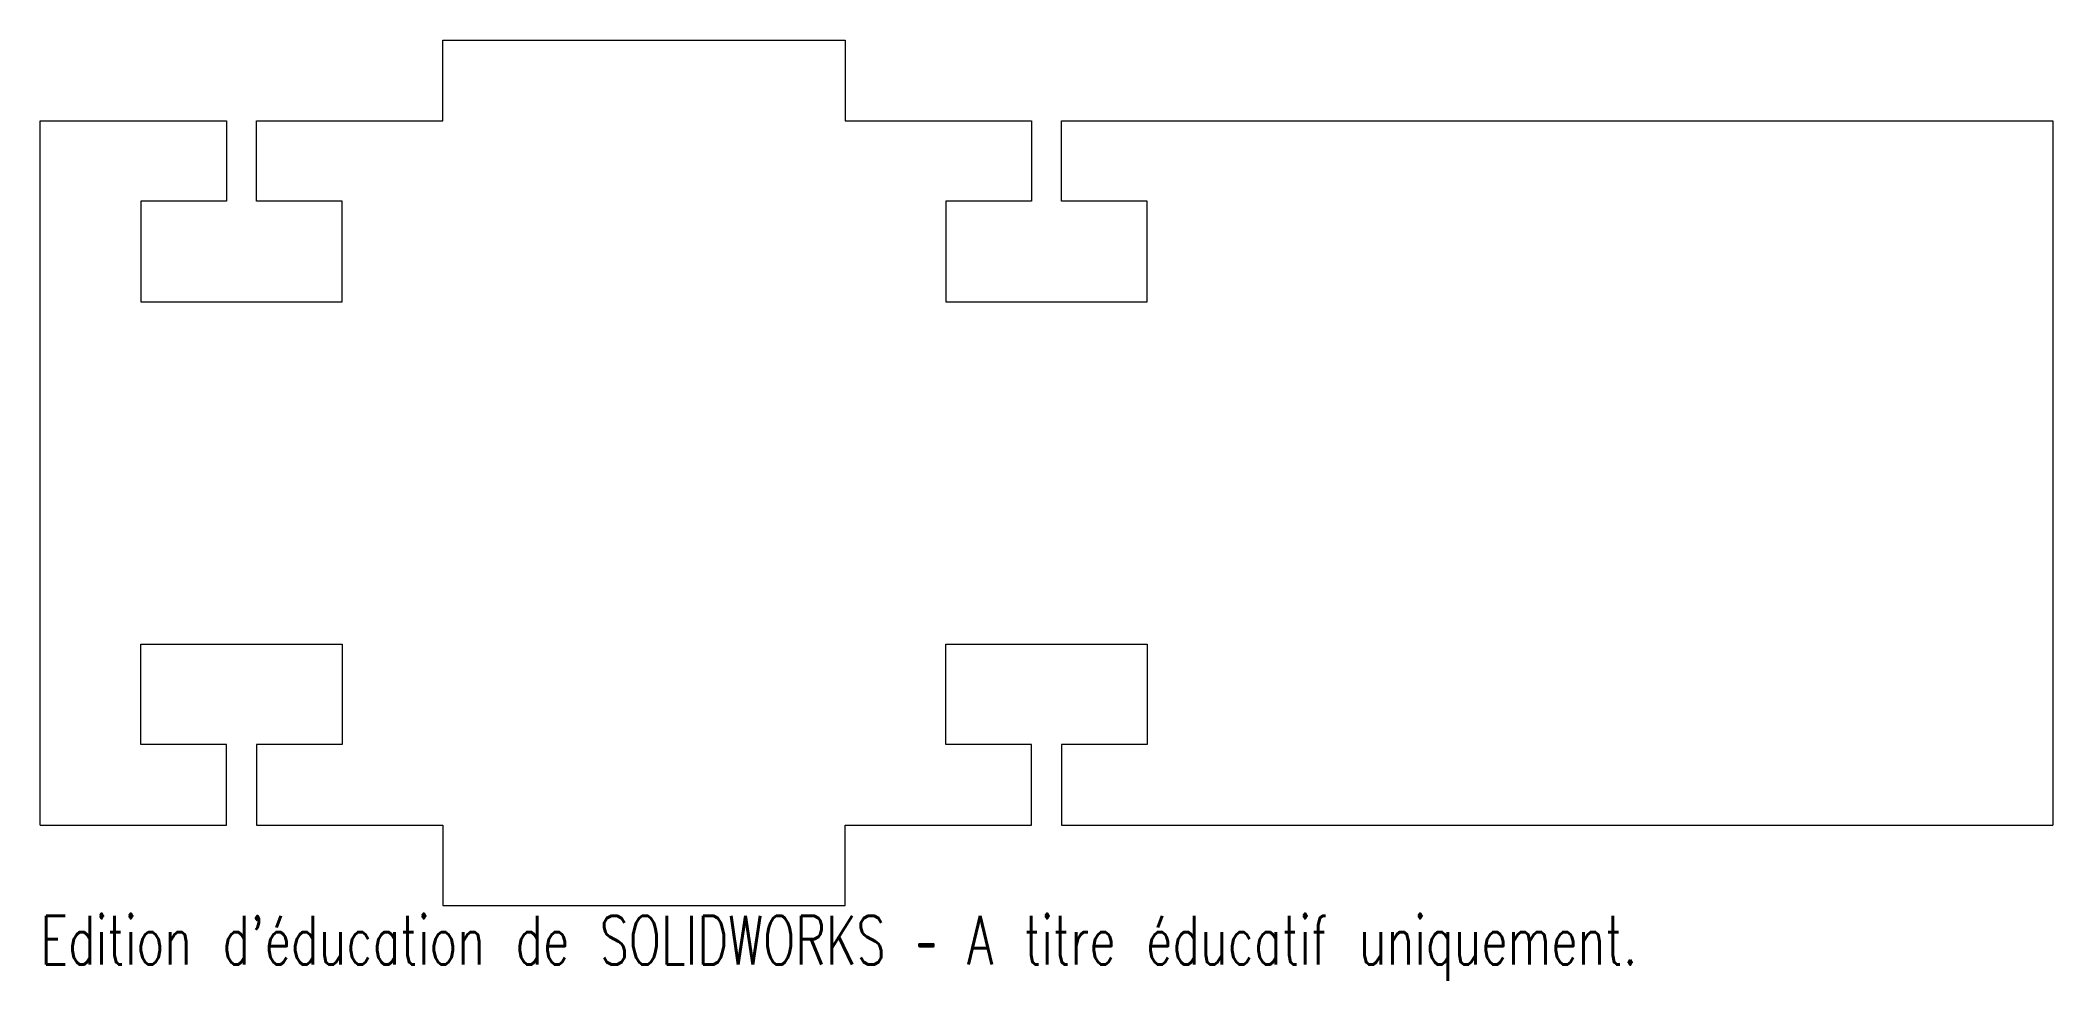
# Model space of a CAD drawing. Header units: millimetres. Extents: x 0 to 200, y -50 to 43.
import ezdxf

# ---------------------------------------------------------------- set-up
doc = ezdxf.new("R2010")
doc.units = ezdxf.units.MM
doc.styles.add('SLDTEXTSTYLE0', font='TXT', dxfattribs={"width": 0.7, "bigfont": 'bigfont'})

msp = doc.modelspace()

# ---------------------------------------------------------------- linework, layer by layer
at = {"color": 7, "linetype": 'Continuous', "lineweight": 15}
for p, q in [((40, 43), (80, 43)), ((40, 35), (40, 43)), ((80, 43), (80, 35)), ((0, 35), (18.5, 35)), ((0, -35), (0, 35)), ((18.5, 35), (18.5, 27)), ((21.5, 35), (40, 35)), ((21.5, 27), (21.5, 35)), ((80, 35), (98.5, 35)), ((98.5, 35), (98.5, 27)), ((101.5, 35), (200, 35)), ((101.5, 27), (101.5, 35)), ((200, 35), (200, -35)), ((10, 27), (10, 17)), ((18.5, 27), (10, 27)), ((30, 27), (21.5, 27)), ((30, 17), (30, 27)), ((90, 27), (90, 17)), ((98.5, 27), (90, 27)), ((110, 27), (101.5, 27)), ((110, 17), (110, 27)), ((10, 17), (30, 17)), ((90, 17), (110, 17)), ((10, -27), (10, -17)), ((10, -17), (30, -17)), ((30, -17), (30, -27)), ((90, -27), (90, -17)), ((90, -17), (110, -17)), ((110, -17), (110, -27)), ((18.5, -27), (10, -27)), ((18.5, -35), (18.5, -27)), ((30, -27), (21.5, -27)), ((21.5, -27), (21.5, -35)), ((98.5, -27), (90, -27)), ((98.5, -35), (98.5, -27)), ((110, -27), (101.5, -27)), ((101.5, -27), (101.5, -35)), ((0, -35), (18.5, -35)), ((21.5, -35), (40, -35)), ((40, -35), (40, -43)), ((80, -43), (80, -35)), ((80, -35), (98.5, -35)), ((101.5, -35), (200, -35)), ((40, -43), (80, -43))]:
    msp.add_line(p, q, dxfattribs=at)

# ---------------------------------------------------------------- texts
at = {"color": 7, "linetype": 'Continuous', "insert": (0, -44.02), "char_height": 4.8336, "attachment_point": 1, "style": 'SLDTEXTSTYLE0'}
msp.add_mtext("Edition d'éducation de SOLIDWORKS – A titre éducatif uniquement.", dxfattribs=at)

doc.saveas('drawing.dxf')
